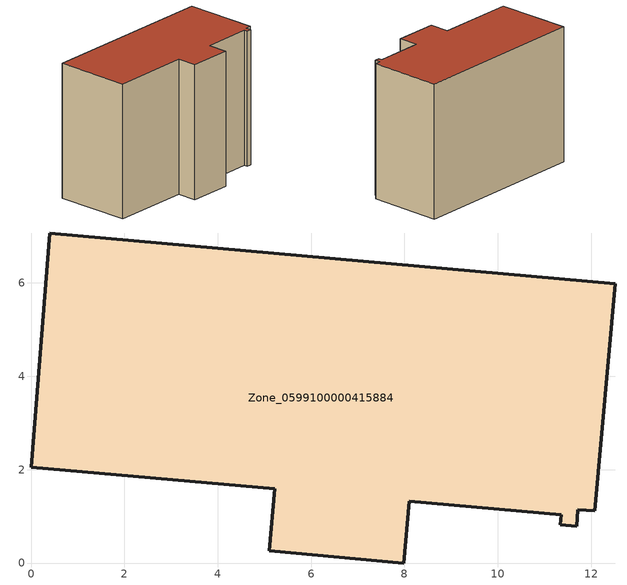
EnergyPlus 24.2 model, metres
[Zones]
Zone_0599100000415884
 floor ground (C_G): 0.4,7.07 12.52,5.98 12.08,1.11 11.72,1.14 11.69,0.79 11.34,0.82 11.36,1.03 8.11,1.32 7.99,0 5.11,0.26 5.23,1.59 0,2.05 z0
 wall outside (C_F): 12.52,5.98 0.4,7.07 0,2.05 5.23,1.59 5.11,0.26 7.99,0 8.11,1.32 11.36,1.03 11.34,0.82 11.69,0.79 11.72,1.14 12.08,1.11 12.52,5.98 z0:9.16
 roof outside (C_R): 11.69,0.79 11.72,1.14 12.08,1.11 12.52,5.98 0.4,7.07 0,2.05 5.23,1.59 5.11,0.26 7.99,0 8.11,1.32 11.36,1.03 11.34,0.82 z9.16
[BUILDING]
Pand.0599100000415884: North Axis=0; Terrain=City; Loads Convergence Tolerance Value=0.04; Temperature Convergence Tolerance Value=0.4; Solar Distribution=FullExterior; Maximum Number of Warmup Days=25; Minimum Number of Warmup Days=1
[Site:Location]
Rotterdam.The.Hague.AP_ZH_NLD Design_Conditions: Latitude=51.96; Longitude=4.45; Time Zone=1; Elevation=-4.5
[SITE:GROUNDTEMPERATURE:BUILDINGSURFACE]
18, 18, 18, 18, 18, 18, 18, 18, 18, 18, 18, 18
[MATERIAL] Thermal Absorptance=0.9; Solar Absorptance=0.7; Visible Absorptance=0.7
Name | Roughness | Thickness | Conductivity | Density | Specific Heat
G.TC.1992-2005 | MediumSmooth | 0.15 | 0.06 | 540 | 1210
F.TC.1992-2005 | Rough | 0.3 | 0.12 | 1920 | 840
R.TC.1992-2005 | MediumRough | 0.2 | 0.08 | 1500 | 1000
[CONSTRUCTION]
C_G: G.TC.1992-2005
C_F: F.TC.1992-2005
C_R: R.TC.1992-2005
[ZONE]
Zone_0599100000415884: Type=1; Multiplier=1; Ceiling Height=Autocalculate; Volume=Autocalculate; Floor Area=autocalculate; Part of Total Floor Area=Yes
[ZONEINFILTRATION:DESIGNFLOWRATE]
Infil_Zone_0599100000415884: Zone or ZoneList or Space or SpaceList=Zone_0599100000415884; Schedule=AlwaysOn; Design Flow Rate Calculation Method=Flow/Area; Flow Rate per Floor Area=0.0015; Constant Term Coefficient=1; Temperature Term Coefficient=0; Velocity Term Coefficient=0; Velocity Squared Term Coefficient=0
[HVACTEMPLATE:ZONE:IDEALLOADSAIRSYSTEM]
Zone_0599100000415884: Maximum Heating Supply Air Temperature=50; Minimum Cooling Supply Air Temperature=13; Maximum Heating Supply Air Humidity Ratio=0.0156; Minimum Cooling Supply Air Humidity Ratio=0.0077; Heating Limit=NoLimit; Cooling Limit=NoLimit; Dehumidification Control Type=ConstantSensibleHeatRatio; Cooling Sensible Heat Ratio=0.7; Dehumidification Setpoint=60; Humidification Control Type=None; Humidification Setpoint=30; Outdoor Air Method=None; Outdoor Air Flow Rate per Person=0.00944; Outdoor Air Flow Rate per Zone Floor Area=0; Outdoor Air Flow Rate per Zone=0; Demand Controlled Ventilation Type=None; Outdoor Air Economizer Type=NoEconomizer; Heat Recovery Type=None; Sensible Heat Recovery Effectiveness=0.7; Latent Heat Recovery Effectiveness=0.65
[ZONECONTROL:THERMOSTAT]
ThermostatControl_Zone_0599100000415884: Zone or ZoneList=Zone_0599100000415884; Control Type Schedule=DualSetpointControlType; Control 1=Thermostat_Zone_0599100000415884; Temperature Difference Between Cutout And Setpoint=0
[THERMOSTATSETPOINT:DUALSETPOINT]
Thermostat_Zone_0599100000415884: Heating Setpoint Temperature Schedule=HeatingSetpoint_Zone_0599100000415884; Cooling Setpoint Temperature Schedule=CoolingSetpoint_Zone_0599100000415884
[SCHEDULE:COMPACT]
HeatingSetpoint_Zone_0599100000415884: Through: 12/31, For: AllDays, Until: 24:00, 21
CoolingSetpoint_Zone_0599100000415884: Through: 12/31, For: AllDays, Until: 24:00, 24
DualSetpointControlType: Through: 12/31, For: AllDays, Until: 24:00, 4
AlwaysOn: Through: 12/31, For: AllDays, Until: 24:00, 1
